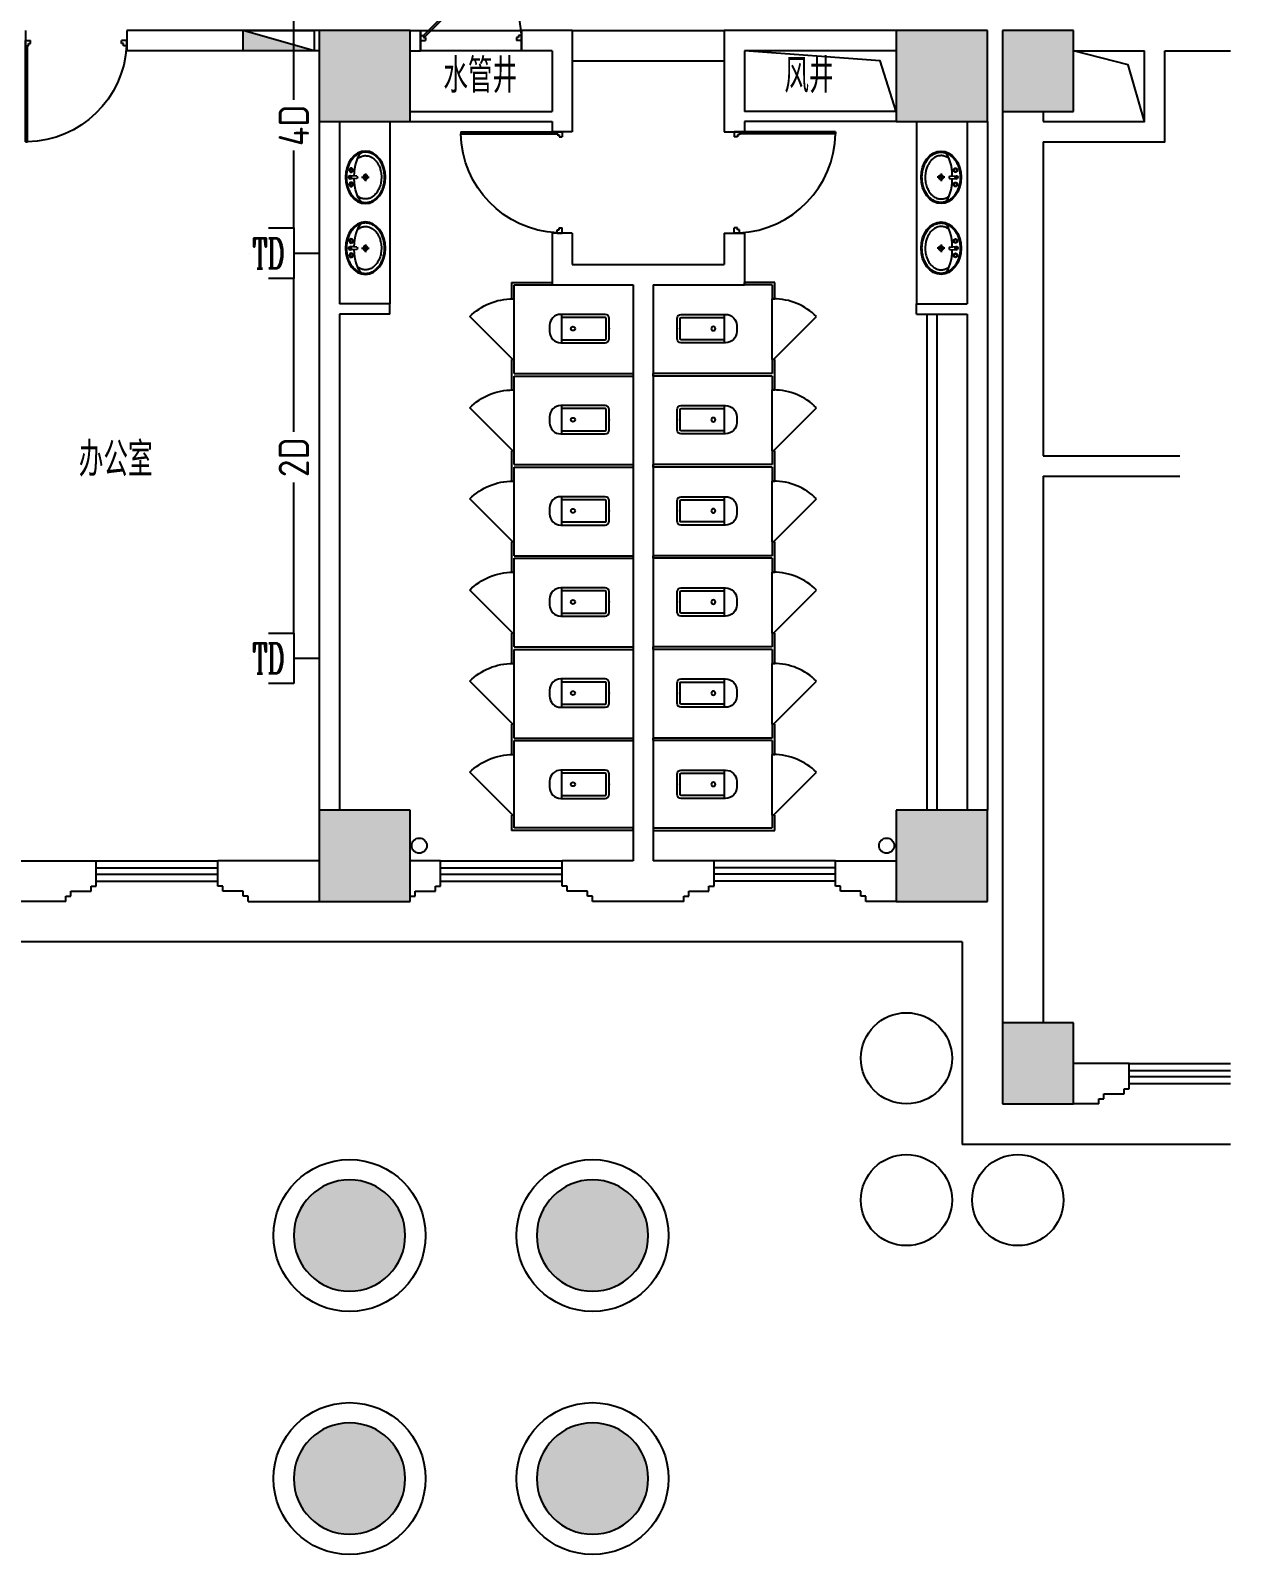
# Model space of a CAD drawing. Extents: x 190999 to 834799, y -200814 to 215286.
# Drawn here: x 802599 to 814449, y 56554 to 71604 of the extents above; entities that cross this region are included whole.
import ezdxf
from ezdxf.enums import TextEntityAlignment as Align

# ---------------------------------------------------------------- set-up
doc = ezdxf.new("R2010")
doc.units = 0
doc.header["$LTSCALE"] = 1000
doc.header["$MEASUREMENT"] = 0
for name, color, linetype in [('00-EQUIP', 3, 'Continuous'), ('00-SIG_TEXT', 7, 'Continuous'), ('00-WIRE-4', 6, 'Continuous'), ('A-卫生间', 250, 'Continuous'), ('A-墙线', 2, 'Continuous'), ('A-外包装修', 250, 'Continuous'), ('A-外窗', 145, 'Continuous'), ('A-门', 167, 'Continuous'), ('COLUMN', 2, 'Continuous'), ('EQUIP_消火栓', 6, 'Continuous'), ('PUB_HATCH', 250, 'Continuous'), ('房间名称', 7, 'Continuous'), ('洞口线', 177, 'Continuous'), ('雨水管', 3, 'Continuous')]:
    doc.layers.add(name, color=color, linetype=linetype)
doc.styles.add('-GBCBIGGBENOR', font='GBENOR.shx', dxfattribs={"bigfont": 'GBCBIG.shx'})
doc.styles.add('_COMPLEX', font='COMPLEX.shx', dxfattribs={"width": 0.5})
doc.styles.add('_TCH_DIM', font='SIMPLEX', dxfattribs={"bigfont": 'GBCBIG'})
doc.styles.get("Standard").update_dxf_attribs({"font": 'simhei.ttf'})

# ---------------------------------------------------------------- blocks, each defined once
blk = doc.blocks.new('m1000')
at = {"layer": 'A-墙线'}
for p, q in [((0, 0), (0, 200)), ((1000, 0), (1000, 200))]:
    blk.add_line(p, q, dxfattribs=at)
at = {"layer": 'A-门'}
for p, q in [((0, 1100), (5.820766091346741e-11, 100.0000000009313)), ((0, 1100), (19.99999999994179, 1099.999999999069)), ((19.99999999994179, 1099.999999999069), (20.00000000005821, 150.0000000009313)), ((5.820766091346741e-11, 150.0000000009313), (29.99999999994179, 150.0000000009313)), ((5.820766091346741e-11, 100.0000000009313), (50.00000000005821, 100.0000000009313)), ((29.99999999994179, 150.0000000009313), (30, 130)), ((30, 130), (50.00000000005821, 130.0000000009313)), ((50.00000000005821, 130.0000000018626), (50.00000000005821, 100.0000000009313)), ((950.0000000000582, 130.0000000018626), (950.0000000000582, 100.0000000009313)), ((970.0000000001164, 130), (950.0000000000582, 130.0000000009313)), ((1000.000000000058, 100.0000000009313), (950.0000000000582, 100.0000000009313)), ((970.0000000001746, 150.0000000009313), (970.0000000001164, 130)), ((1000.000000000058, 150.0000000009313), (970.0000000001746, 150.0000000009313)), ((1000.000000000058, 150.0000000009313), (1000.000000000058, 100.0000000009313))]:
    blk.add_line(p, q, dxfattribs=at)
blk.add_arc((5.820766091346741e-11, 100.0000000009313), 1000, 2.865983971930656, 88.85400800037786, dxfattribs=at)
blk = doc.blocks.new('手盆')
at = {"layer": 'A-卫生间'}
for p, q in [((113.4051500830392, 11.84450968739111), (46.00438527367078, 15.84450968549936)), ((160.3106537545391, -1.047737896442413e-09), (235.3360842392431, 1.047737896442413e-09)), ((197.8233689978952, -36.70497138574137), (197.8233689957997, 38.37330022055539)), ((113.4051500836795, -10.84469759798958), (46.004385274573, -15.84469759988133))]:
    blk.add_line(p, q, dxfattribs=at)
for centre, major_axis, ratio, start_param, end_param in [((197.8233689968765, 0), (-7.29808629688452e-09, 259), 0.7637967914937317, 3.141592653589386, 9.424777960768973), ((194.0108444604266, -1.164153218269348e-10), (-7.205028495352649e-09, 259.000000000035), 0.4132124245315282, 0.3517248363212417, 1.519021401905628), ((106.1260785445047, 0.4999060444824863), (-5.256824373014387e-10, 13.9324609080711), 0.9000000000013795, 3.760940879954317, 5.663837080793927), ((194.0108444604266, -1.164153218269348e-10), (-7.229772779760784e-09, 259.0000000000077), 0.4132124245315759, 1.620216634470202, 2.789864625449906)]:
    blk.add_ellipse(centre, major_axis=major_axis, ratio=ratio, start_param=start_param, end_param=end_param, dxfattribs=at)
for centre, major_axis, ratio in [((46.00438527413644, -9.395720553584397e-05), (-4.943908497107386e-10, 15.84460364270489), 0.8999999999996328), ((56.39680238347501, 70.60627577308333), (-8.758096824383953e-10, 20.62066592634073), 0.899999999999012), ((56.39680238347501, 70.60627577308333), (-3.935312307942613e-10, 15.62066592634074), 0.8999999999986958), ((197.8233689968765, 0), (-3.340112788049617e-10, 23.3576301081921), 0.9000000000004984), ((56.39680238740402, -70.60627578099957), (-3.800975702346919e-10, 20.62066592634073), 0.899999999999012), ((56.39680238740402, -70.60627578099957), (-3.935312307942613e-10, 15.62066592634074), 0.8999999999986958)]:
    blk.add_ellipse(centre, major_axis=major_axis, ratio=ratio, dxfattribs=at)
for points, knots in [([(197.8233690038323, -249), (204.3990294850664, -248.9999999998254), (210.9746904028871, -248.5460929390974), (228.2800280096126, -246.1498785703443), (238.9514531540335, -243.4343165084429), (259.8060639827163, -235.6199938393256), (269.9890346575412, -230.5210515616636), (289.5665971586423, -218.0721727792989), (298.960803612601, -210.7221745683055), (316.6733728031977, -193.9730663714581), (324.9912984879047, -184.5740979954135), (340.2893382357433, -163.997605889017), (347.2690669711446, -152.820397028001), (359.6669247537793, -129.0196260861703), (365.0847628668125, -116.3964852440404), (374.1834916165972, -90.08639820077224), (377.864187594445, -76.39992674347013), (383.3689956764865, -48.38244847021997), (385.1929984975141, -34.05193997788592), (386.9250104438397, -5.187684159289347), (386.8329865084379, 9.345556312793633), (384.73586623749, 38.16708128564642), (382.7308100122318, 52.45485931876465), (376.8727663576719, 80.34559937685844), (373.0198958979163, 93.94806452159537), (363.5912495303783, 120.0517437723756), (358.0156770628528, 132.5524866377527), (345.3217726669682, 156.0743077876396), (338.2037411779456, 167.0949723329395), (322.6526621349331, 187.3296658890322), (314.2200076092558, 196.5433937402559), (296.3045734511106, 212.8996470182319), (286.8222312947328, 220.0420502259221), (267.0967536403914, 232.0600890867645), (256.8539916995796, 236.9358037543716), (235.9088120757369, 244.2945439725299), (225.2065898313012, 246.7777534795459), (203.6465188648144, 249.290750069631), (192.7886942756013, 249.3206353121204), (171.2212525570067, 246.926459478098), (160.5116570384998, 244.5023044175468), (139.5443743165815, 237.2594525109744), (129.2868775804527, 232.4405714303721), (109.5247235784773, 220.5323387983663), (100.0204366852413, 213.442903975927), (82.05432864755858, 197.1870205074665), (73.5929449252726, 188.0206891129783), (57.97836853517219, 167.8736008143169), (50.82557078509126, 156.8931414871186), (38.05713037244277, 133.4431421089976), (32.44179055967834, 120.974013813975), (22.9298620421032, 94.92387688398594), (19.03347902328824, 81.34333855629666), (13.08606755724759, 53.48601149060414), (11.03515804442577, 39.20971924465266), (8.845478702656692, 10.40033378740191), (8.706750778161222, -4.132253066869453), (10.3460220079869, -33.00605608435581), (12.12398988581845, -47.34676530770957), (17.53889162433916, -75.39515261730412), (21.17571813854738, -89.10233203484677), (30.19028912024805, -115.463632545172), (35.56784113991307, -128.1172780482448), (47.88998500915477, -151.9877993637056), (54.83428833659855, -163.2042521126277), (70.0674021562445, -183.866608052107), (78.3558293353999, -193.3121929975168), (96.01611302810488, -210.1603128662973), (105.3875327545975, -217.5627013113408), (124.9266998832172, -230.1204342835699), (135.0940591037797, -235.2758359995205), (155.9248058304656, -243.2054893133172), (166.5879733786569, -245.9799217026157), (184.1470113282267, -248.5090972222097), (190.9851904233219, -249.0000000002037), (197.8233690038323, -249)], [0, 0, 0, 0, 0.1053687871871674, 0.1053687871871674, 0.2787471050919757, 0.2787471050919757, 0.452125422996784, 0.452125422996784, 0.6255037409015924, 0.6255037409015924, 0.7988820588064007, 0.7988820588064007, 0.972260376711209, 0.972260376711209, 1.145638694616017, 1.145638694616017, 1.319017012520826, 1.319017012520826, 1.492395330425634, 1.492395330425634, 1.665773648330442, 1.665773648330442, 1.83915196623525, 1.83915196623525, 2.012530284140059, 2.012530284140059, 2.185908602044867, 2.185908602044867, 2.359286919949676, 2.359286919949676, 2.532665237854484, 2.532665237854484, 2.706043555759292, 2.706043555759292, 2.8794218736641, 2.8794218736641, 3.052800191568909, 3.052800191568909, 3.226178509473717, 3.226178509473717, 3.399556827378525, 3.399556827378525, 3.572935145283334, 3.572935145283334, 3.746313463188142, 3.746313463188142, 3.91969178109295, 3.91969178109295, 4.093070098997758, 4.093070098997758, 4.266448416902567, 4.266448416902567, 4.439826734807376, 4.439826734807376, 4.613205052712185, 4.613205052712185, 4.786583370616993, 4.786583370616993, 4.959961688521802, 4.959961688521802, 5.133340006426611, 5.133340006426611, 5.30671832433142, 5.30671832433142, 5.480096642236228, 5.480096642236228, 5.653474960141037, 5.653474960141037, 5.826853278045846, 5.826853278045846, 6.000231595950654, 6.000231595950654, 6.173609913855463, 6.173609913855463, 6.283185307179586, 6.283185307179586, 6.283185307179586, 6.283185307179586]), ([(119.1736506810412, -185.1483521524933), (120.9620973349083, -186.5592411882244), (122.7676875701582, -187.9199504845892), (129.8700636767026, -193.0283129730087), (135.2785741284897, -196.3957903881383), (146.2934715196025, -202.2620774885872), (151.8941962509125, -204.7583693127963), (163.2154152492003, -208.8666340855998), (168.9426443869015, -210.4817502371734), (180.2599917969201, -212.7891027016158), (185.8482704507187, -213.5108798283036), (193.5720607222756, -213.9408398092492), (195.6979295939091, -214.0000000000582), (197.8233690028428, -214), (203.6582866330282, -213.9999999998545), (209.496631536138, -213.5543654990906), (222.3311671293923, -211.5851090514625), (229.3277623398462, -209.8531313597923), (240.787502169027, -205.8990001947095), (245.3047605895554, -204.0427727167553), (254.2367161016737, -199.7630582755664), (258.6490466702962, -197.340541947633), (268.8131698185462, -191.0121952608461), (274.5134323839447, -186.8761012725008), (285.5567444703775, -177.6296808072657), (290.895805457636, -172.5213152369834), (300.10443852967, -162.4870827112172), (304.0523709853587, -157.7313989280374), (313.5779886524833, -145.0389805318264), (318.9357033787237, -136.7249773955555), (326.5974791146873, -122.7934594422404), (329.2282542005414, -117.5408629023295), (334.1482956689142, -106.7104468817706), (336.4365190484095, -101.1349806892686), (340.7589510514808, -89.39631874780753), (342.7719178344414, -83.21611161783221), (346.3640570428397, -70.60165740986122), (347.9425120085652, -64.1699805422104), (351.0904946208175, -48.9602580992796), (352.483825713367, -40.10366524968413), (354.4332219571806, -22.20990053389687), (354.9878015757713, -13.17872977355728), (355.2458703611628, 4.918644920835504), (354.9501755786187, 13.97955791465938), (353.5129259504029, 31.96110226912424), (352.3711163057305, 40.89164739020634), (349.384864397347, 57.80685899686068), (347.5983948106295, 65.8113708793826), (343.3541798496735, 81.46923251761473), (340.8984195916564, 89.11663731795852), (335.3626360981434, 103.9371218456945), (332.2806230153365, 111.1172703721968), (325.5162342714611, 124.9777631429606), (321.8282612711191, 131.6496718250564), (313.9341333054472, 144.3357837414369), (309.7314879408514, 150.3452337460767), (300.8902356041654, 161.618057758169), (296.2466290210141, 166.8887592243263), (286.5258362632012, 176.709553859866), (281.444416775601, 181.2445321998675), (271.8246831358119, 188.7996964116173), (267.3329801598447, 191.9448123630136), (256.3785253528913, 198.7381430045061), (249.8306331257918, 202.0953922677436), (238.1084081598674, 206.932942938729), (232.9762091664597, 208.6679624874669), (222.6309106198023, 211.4215277187759), (217.4206377462251, 212.4394152993336), (205.158162370557, 213.983414012735), (198.0817049504258, 214.216697979864), (185.9674371529836, 213.4981161681353), (180.9226912481536, 212.8634210942255), (170.8730682562164, 210.9228448418726), (165.8711175702338, 209.6174913003924), (151.0041288301873, 204.6993374161248), (141.2534683310369, 200.0748375131807), (127.5488741844601, 191.4132149869401), (123.3148595323437, 188.4150790243875), (119.1737199328491, 185.1485161112505)], [5.74089731261301, 5.74089731261301, 5.74089731261301, 5.74089731261301, 5.780873984786705, 5.780873984786705, 5.896828956044057, 5.896828956044057, 6.01278392730141, 6.01278392730141, 6.128738898558762, 6.128738898558762, 6.240697366945735, 6.240697366945735, 6.283185307179586, 6.283185307179586, 6.283185307179586, 6.399826426420818, 6.399826426420818, 6.540899765641657, 6.540899765641657, 6.633999867022954, 6.633999867022954, 6.727099968404252, 6.727099968404252, 6.852187990943959, 6.852187990943959, 6.977276013483666, 6.977276013483666, 7.077377375932242, 7.077377375932242, 7.229976726067383, 7.229976726067383, 7.31738907886302, 7.31738907886302, 7.404801431658657, 7.404801431658657, 7.497093875397931, 7.497093875397931, 7.589386319137206, 7.589386319137206, 7.712333561266115, 7.712333561266115, 7.835280803395023, 7.835280803395023, 7.958228045523932, 7.958228045523932, 8.08117528765284, 8.08117528765284, 8.194982769003447, 8.194982769003447, 8.308790250354054, 8.308790250354054, 8.42259773170466, 8.42259773170466, 8.537599018716683, 8.537599018716683, 8.652600305728708, 8.652600305728708, 8.767601592740732, 8.767601592740732, 8.884431700421288, 8.884431700421288, 8.98243549021753, 8.98243549021753, 9.11946744650899, 9.11946744650899, 9.224190864967866, 9.224190864967866, 9.328914283426741, 9.328914283426741, 9.470086520349449, 9.470086520349449, 9.571187053011501, 9.571187053011501, 9.672287585673553, 9.672287585673553, 9.874488650997659, 9.874488650997659, 9.967059414647549, 9.967059414647549, 9.967059414647549, 9.967059414647549])]:
    blk.add_open_spline(points, degree=3, knots=knots, dxfattribs=at)
blk.add_point((46.00438527413644, -9.395720553584397e-05), dxfattribs=at)
blk = doc.blocks.new('bfm01')
at = {"layer": 'A-墙线'}
for p, q in [((-200.0030517580453, -0.004291533608920872), (-0.003051758045330644, -0.004291533608920872)), ((-200.0030517580453, -1000.004291533609), (-0.003051758045330644, -1000.004291533609))]:
    blk.add_line(p, q, dxfattribs=at)
at = {"layer": 'A-门'}
for p, q in [((-200.0030517578125, -1000.004291533609), (-200.0030517578125, -0.004291533608920872)), ((-100.003051757114, -0.004291533667128533), (-100.003051757114, -50.00429153366713)), ((-70.00305175618269, -50.00429153366713), (-100.003051757114, -50.00429153366713)), ((-50.00305175711401, -30.00429153355071), (-70.00305175804533, -30.00429153360892)), ((-70.00305175804533, -30.00429153360892), (-70.00305175711401, -50.00429153366713)), ((-64.14518738078186, -44.14642715716036), (-50.0030517570849, -30.0042915334343)), ((-64.14518738081097, -44.14642715721857), (602.9494616675365, -711.241076205275)), ((-50.00305175711401, -0.004291533667128533), (-50.00305175711401, -30.00429153355071)), ((-50.00305175714311, -30.00429153360892), (617.0330152155366, -697.0403585060849)), ((-0.003051758045330644, -0.004291533608920872), (-0.003051758045330644, -1000.004291533609)), ((-70.00305175618269, -950.0042915336671), (-100.003051757114, -950.0042915336671)), ((-100.003051757114, -1000.004291533667), (-100.003051757114, -950.0042915336671)), ((-50.00305175711401, -1000.004291533667), (-100.003051757114, -1000.004291533667)), ((-70.00305175804533, -970.0042915337253), (-70.00305175711401, -950.0042915336671)), ((-50.00305175711401, -970.0042915337835), (-70.00305175804533, -970.0042915337253)), ((-50.00305175711401, -1000.004291533667), (-50.00305175711401, -970.0042915337835))]:
    blk.add_line(p, q, dxfattribs=at)
blk.add_arc((-100.003051757114, -0.004291533667128533), 1000, 272.8659839719306, 315.8103116972138, dxfattribs=at)
blk = doc.blocks.new('$TwtSys$00000434')
for p, q in [((-0.5, 0.5), (-0.5, -0.5)), ((-0.5, -0.5), (0.5, 0.5)), ((0.5, 0.5), (-0.5, 0.5)), ((0.5, -0.5), (0.5, 0.5)), ((-0.5, -0.5), (0.5, -0.5))]:
    blk.add_line(p, q)
blk.add_solid([(0.5, -0.5), (0.5, 0.5), (-0.5, -0.5)])
blk = doc.blocks.new('$lvtry$00000200')
for p, q in [((-139.7834388052397, -40.0000000100008, 1e-08), (-139.7834388052397, -479.6564289897615, 1e-08)), ((-109.783438805247, -40.0000000100008, 1e-08), (-109.7834388052397, -469.6564289897615, 1e-08)), ((99.78343880524699, -1.000080374069512e-08, 1e-08), (-99.78343880523971, -1.000080374069512e-08, 1e-08)), ((99.78343880524699, -30.0000000100008, 1e-08), (-99.78343880523971, -30.0000000100008, 1e-08)), ((109.7834388052397, -469.6564289897615, 1e-08), (109.7834388052397, -40.0000000100008, 1e-08)), ((139.7834388052397, -479.6564289897615, 1e-08), (139.783438805247, -40.0000000100008, 1e-08)), ((139.7834388052397, -469.6564289897615, 1e-08), (-139.7834388052397, -469.6564289897615, 1e-08)), ((-29.78343880523971, -589.6564289897615, 1e-08), (29.78343880523971, -589.6564289897615, 1e-08))]:
    blk.add_line(p, q)
blk.add_circle((3.637978807091713e-12, -358.6146012114659, 1e-08), 20)
for centre, radius, start, end in [((-99.78343880523971, -40.0000000100008, 1e-08), 40, 90, 180), ((-99.78343880524699, -40.0000000100008, 1e-08), 10, 90, 180), ((99.78343880523971, -40.0000000100008, 1e-08), 40, 0, 90), ((99.78343880523971, -40.0000000100008, 1e-08), 10, 0, 90), ((-29.78343880523971, -479.6564289897615, 1e-08), 110, 180, 270), ((29.78343880523971, -479.6564289897615, 1e-08), 110, 270, 0)]:
    blk.add_arc(centre, radius, start, end)
blk.add_point((3.637978807091713e-12, 0))
blk = doc.blocks.new('$DorLib2D$00000114')
at = {"color": 0}
blk.add_line((0.4999999999999964, 3.552713678800501e-15), (-0.2071067811864751, 0.7071067811864857), dxfattribs=at)
blk.add_arc((0.5000000000013856, -1.154631945610163e-12), 1.000000000001696, 135, 180, dxfattribs=at)
blk = doc.blocks.new('_LINKPT1')
at = {"color": 0}
blk.add_line((0, 0), (0, 0), dxfattribs=at)
blk = doc.blocks.new('IO37IMB6')
for p, q in [((-0.5, 0.4990009990009556), (-0.5, 0.9990009990009556)), ((0.5, 0.9990009990009556), (0.5, 0.4990009990009556)), ((0.5, 0.4990009990009556), (-0.5, 0.4990009990009556)), ((0, 0.4995004995004778), (0, 0))]:
    blk.add_line(p, q)
at = {"xscale": 0.002, "yscale": 0.002, "zscale": 0.002}
for p in [(0, 1.383711617401852), (-0.5, 0.4990009990009556), (0.5, 0.4990009990009556), (0, 0)]:
    blk.add_blockref('_LINKPT1', p, dxfattribs=at)
at = {"style": '_COMPLEX', "width": 0.6, "flags": 8}
blk.add_attdef('$TEXT$', text='', height=0.6, dxfattribs=at).set_placement((0, 1), align=Align.MIDDLE_CENTER)
at = {"flags": 9}
blk.add_attdef('A', (0, 0), '', height=2e-05, dxfattribs=at)

msp = doc.modelspace()

# ---------------------------------------------------------------- hatches: boundary and pattern name
at = {"layer": 'PUB_HATCH'}
for points in [[(805448.5377769031, 71603.69648177252), (805448.5377769034, 70703.69648177276), (806348.5377769032, 70703.69648177287), (806348.5377769034, 71603.6964817731)], [(811148.537776901, 71603.69648177078), (811148.5377769024, 70703.69648177252), (812048.5377769034, 70703.69648177252), (812048.5377769031, 71603.69648177252)], [(812198.5377769031, 71603.69648177252), (812198.5377769031, 70803.69724471198), (812898.5347251453, 70803.69724471198), (812898.5347251453, 71603.69648177229)], [(805448.5377769017, 63903.69600493537), (805448.5377769031, 63003.69600493537), (806348.5377769012, 63003.69600493537), (806348.5377769013, 63903.69600493409)], [(811148.5377769017, 63903.69600493502), (811148.5377769017, 63003.69600493502), (812048.5377769031, 63003.69600493537), (812048.5377769017, 63903.69600493502)], [(812198.5377769031, 61803.69667250739), (812198.5377769031, 61003.69648177252), (812898.5347251453, 61003.69648177252), (812898.5347251453, 61803.69667250739)], [(805198.5377649822, 59703.69657713996, 0.9999999999999999), (806298.5377888241, 59703.69657713996, 0.9999999999999999)], [(808698.539314703, 59703.69657713996, 0.9999999999999999), (807598.5392908611, 59703.69657713996, 0.9999999999999999)], [(806298.5377888241, 57303.69648177252, 0.9999999999999999), (805198.5377649822, 57303.69648177252, 0.9999999999999999)], [(808698.539314703, 57303.69648177252, 0.9999999999999999), (807598.5392908611, 57303.69648177252, 0.9999999999999999)]]:
    msp.add_hatch(color=256, dxfattribs=at).paths.add_polyline_path(points)

# ---------------------------------------------------------------- linework, layer by layer
at = {"layer": '00-WIRE-4'}
for p, q in [((805199.0372774029, 70917.86993716232), (805199.0372774029, 71803.6934300221)), ((805199.0372774029, 69653.69648177898), (805199.0372774029, 70417.28292075888)), ((805199.0372774029, 67639.81386314375), (805199.0372774029, 69153.69648177898)), ((805199.0372774029, 65653.69648177898), (805199.0372774029, 67139.2268467403))]:
    msp.add_line(p, q, dxfattribs=at)
at = {"layer": 'A-卫生间'}
for p, q in [((807948.5377769032, 71603.69343002752), (809448.5377769032, 71603.69343002752)), ((807948.5377769035, 71303.69648178486), (809448.5377769035, 71303.69648178486)), ((806148.5377769022, 70703.6964817862), (806148.5377769022, 68903.69343002711)), ((811348.5377769043, 70703.69648178638), (811348.5377769043, 68903.69343002734)), ((807348.5377768478, 69116.19648177247), (807348.5377768802, 68953.69648167986)), ((807348.5377768478, 69116.19648177247), (807748.5377769035, 69116.19648178597)), ((807373.5377769169, 68953.69648167992), (807373.5377769156, 69091.19648177223)), ((807373.5377769156, 69091.19648177223), (807748.5377769035, 69091.19648178597)), ((807748.5377769035, 69116.19648178597), (807748.5377769035, 69091.19648178597)), ((809948.5377769184, 69116.19648178999), (809648.5377769035, 69116.19648178597)), ((809648.5377769035, 69091.19648178597), (809648.5377769035, 69116.19648178597)), ((809923.5377769184, 69091.19648178964), (809648.5377769035, 69091.19648178597)), ((809923.5377769184, 69091.19648178964), (809923.5377769418, 68953.69648229022)), ((809948.5377769257, 68953.69648229022), (809948.5377769184, 69116.19648178999)), ((807348.5377768802, 68953.69648167986), (807373.5377769169, 68953.69648167992)), ((809923.5377769418, 68953.69648229022), (809948.5377769257, 68953.69648229022)), ((811448.5377769032, 68803.69343002746), (811448.5377769032, 63903.6960049487)), ((811548.5377769032, 68803.69343002758), (811548.5377769032, 63903.6960049487)), ((807373.5377769169, 68353.69648167992), (807348.5377769148, 68353.69648167992)), ((807348.5377769148, 68353.69648167992), (807348.537776901, 68191.19648178713)), ((807373.5377769156, 68216.1964817816), (807373.5377769169, 68353.69648167992)), ((809948.5377769173, 68353.69648167992), (809923.5377769418, 68353.69648167986)), ((809923.5377769418, 68353.69648167986), (809923.5377769183, 68216.19648183248)), ((809948.5377769053, 68191.19648178713), (809948.5377769173, 68353.69648167992)), ((807348.537776901, 68191.1964817862), (807348.5377768478, 68053.69648229022)), ((807373.5377769156, 68216.1964817816), (808548.537776907, 68216.19648178597)), ((807373.5377768872, 68053.69648229022), (807373.5377769156, 68191.1964817816)), ((807373.5377769156, 68191.1964817816), (808548.537776907, 68191.19648178597)), ((808548.537776907, 68216.19648178597), (808548.537776907, 68191.19648178597)), ((809923.5377769183, 68216.19648183248), (808748.5377768994, 68216.19648178597)), ((808748.5377768994, 68191.19648178597), (808748.5377768994, 68216.19648178597)), ((809923.5377769183, 68191.1964817816), (808748.5377768994, 68191.19648178597)), ((809923.5377769183, 68191.1964817816), (809923.5377769569, 68053.69648167986)), ((809948.5377769184, 68053.69648167986), (809948.5377769053, 68191.1964817862)), ((807348.5377768478, 68053.69648229022), (807373.5377768872, 68053.69648229022)), ((809923.5377769569, 68053.69648167986), (809948.5377769184, 68053.69648167986)), ((807373.5377768872, 67453.69648167986), (807348.5377768478, 67453.69648167986)), ((807348.5377768478, 67453.69648167986), (807348.537776901, 67291.19648178713)), ((807373.5377769156, 67316.1964817816), (807373.5377768872, 67453.69648167986)), ((809948.5377769184, 67453.69648167986), (809923.5377769569, 67453.69648167986)), ((809923.5377769569, 67453.69648167986), (809923.5377769183, 67316.1964817816)), ((809948.5377769053, 67291.19648178713), (809948.5377769184, 67453.69648167986)), ((807348.537776901, 67291.1964817862), (807348.5377769157, 67153.69648229022)), ((807373.5377769156, 67316.1964817816), (808548.537776907, 67316.19648178597)), ((807373.5377768872, 67153.69648229022), (807373.5377769156, 67291.1964817816)), ((807373.5377769156, 67291.1964817816), (808548.537776907, 67291.19648178597)), ((808548.537776907, 67316.19648178597), (808548.537776907, 67291.19648178597)), ((809923.5377769183, 67316.1964817816), (808748.5377768994, 67316.19648178597)), ((808748.5377768994, 67291.19648178597), (808748.5377768994, 67316.19648178597)), ((809923.5377769183, 67291.1964817816), (808748.5377768994, 67291.19648178597)), ((809923.5377769183, 67291.1964817816), (809923.5377768872, 67153.69648167986)), ((809948.5377769184, 67153.69648167986), (809948.5377769053, 67291.1964817862)), ((807348.5377769157, 67153.69648229022), (807373.5377768872, 67153.69648229022)), ((809923.5377768872, 67153.69648167986), (809948.5377769184, 67153.69648167986)), ((807373.5377768872, 66553.69648167986), (807348.5377769157, 66553.69648167986)), ((807348.5377769157, 66553.69648167986), (807348.537776901, 66391.19648178713)), ((807373.5377769156, 66416.1964817816), (807373.5377768872, 66553.69648167986)), ((809948.5377769184, 66553.69648229022), (809923.5377768872, 66553.69648229022)), ((809923.5377768872, 66553.69648229022), (809923.5377769183, 66416.1964817816)), ((809948.5377769053, 66391.19648178713), (809948.5377769184, 66553.69648229022)), ((807348.537776901, 66391.19648178713), (807348.5377768968, 66253.69648167986)), ((807373.5377769156, 66416.1964817816), (808548.537776907, 66416.19648178597)), ((807373.5377768968, 66391.1964817816), (808548.537776907, 66391.19648178597)), ((807373.5377768872, 66253.69648167986), (807373.5377768968, 66391.1964817816)), ((808548.537776907, 66416.19648178597), (808548.537776907, 66391.19648178597)), ((809923.5377769183, 66416.1964817816), (808748.5377768994, 66416.19648178597)), ((808748.5377768994, 66391.19648178597), (808748.5377768994, 66416.19648178597)), ((809923.5377768968, 66391.19648183248), (808748.5377768994, 66391.19648178597)), ((809923.5377768968, 66391.19648183248), (809923.5377768463, 66253.69648167986)), ((809948.5377768968, 66253.69648167986), (809948.5377769053, 66391.19648178713)), ((807348.5377768968, 66253.69648167986), (807373.5377768872, 66253.69648167986)), ((809923.5377768463, 66253.69648167986), (809948.5377768968, 66253.69648167986)), ((807373.5377768872, 65653.69648167986), (807348.5377768968, 65653.69648167986)), ((807348.5377768968, 65653.69648167986), (807348.537776901, 65491.19648178713)), ((807373.5377768968, 65516.1964817816), (807373.5377768872, 65653.69648167986)), ((809948.5377768968, 65653.69648167986), (809923.5377768463, 65653.69648167986)), ((809923.5377768463, 65653.69648167986), (809923.5377768968, 65516.1964817816)), ((809948.5377769053, 65491.19648178713), (809948.5377768968, 65653.69648167986)), ((807348.537776901, 65491.19648178713), (807348.5377769071, 65353.69648167986)), ((807373.5377768968, 65516.1964817816), (808548.537776907, 65516.19648178597)), ((807373.5377769071, 65491.1964817816), (808548.537776907, 65491.19648178597)), ((807373.5377769192, 65353.69648167986), (807373.5377769071, 65491.1964817816)), ((808548.537776907, 65516.19648178597), (808548.537776907, 65491.19648178597)), ((809923.5377768968, 65516.1964817816), (808748.5377768994, 65516.19648178597)), ((808748.5377768994, 65491.19648178597), (808748.5377768994, 65516.19648178597)), ((809923.5377769038, 65491.19648183248), (808748.5377768994, 65491.19648178597)), ((809923.5377769038, 65491.19648183248), (809923.537776916, 65353.69648167986)), ((809948.5377769038, 65353.69648167986), (809948.5377769053, 65491.19648178713)), ((807348.5377769071, 65353.69648167986), (807373.5377769192, 65353.69648167986)), ((809923.537776916, 65353.69648167986), (809948.5377769038, 65353.69648167986)), ((807373.5377769192, 64753.6964816798), (807348.5377769071, 64753.69648167992)), ((807348.5377769071, 64753.69648167992), (807348.537776901, 64591.19648178597)), ((807373.5377769071, 64616.19648183248), (807373.5377769192, 64753.6964816798)), ((809948.5377769038, 64753.69648229022), (809923.537776916, 64753.69648229022)), ((809923.537776916, 64753.69648229022), (809923.5377769038, 64616.1964817816)), ((809948.5377769053, 64591.19648178597), (809948.5377769038, 64753.69648229022)), ((807348.537776901, 64591.19648178597), (807348.5377768691, 64453.69648167992)), ((807373.5377769071, 64616.19648183248), (808548.537776907, 64616.19648178597)), ((807373.5377768542, 64453.6964816798), (807373.5377769027, 64591.1964817816)), ((807373.5377769027, 64591.1964817816), (808548.537776907, 64591.19648178597)), ((808548.537776907, 64616.19648178597), (808548.537776907, 64591.19648178597)), ((809923.5377769038, 64616.1964817816), (808748.5377768994, 64616.19648178597)), ((808748.5377768994, 64591.19648178597), (808748.5377768994, 64616.19648178597)), ((809923.5377768981, 64591.1964817816), (808748.5377768994, 64591.19648178597)), ((809923.5377768981, 64591.1964817816), (809923.5377769098, 64453.69648167992)), ((809948.5377769467, 64453.6964816798), (809948.5377769053, 64591.19648178597)), ((807348.5377768691, 64453.69648167992), (807373.5377768542, 64453.6964816798)), ((809923.5377769098, 64453.69648167992), (809948.5377769467, 64453.6964816798)), ((807373.5377768542, 63853.69648229016), (807348.5377768703, 63853.69648229022)), ((807348.5377768703, 63853.69648229022), (807348.5377769028, 63703.69648182311)), ((807373.5377769027, 63728.69648182293), (807373.5377768542, 63853.69648229016)), ((809948.5377769883, 63853.69648167986), (809923.5377769098, 63853.69648167986)), ((809923.5377769098, 63853.69648167986), (809923.5377768981, 63728.69648177212)), ((809948.5377769669, 63703.69648177229), (809948.5377769883, 63853.69648167986)), ((808548.5377769091, 63703.6964817844), (807348.5377769028, 63703.69648182311)), ((808548.5377769091, 63728.6964817844), (807373.5377769027, 63728.69648182293)), ((808548.5377769091, 63703.6964817844), (808548.5377769091, 63728.6964817844)), ((808748.5377768973, 63728.6964817844), (809923.5377768981, 63728.69648177212)), ((808748.5377768973, 63728.6964817844), (808748.5377768973, 63703.6964817844)), ((808748.5377768973, 63703.6964817844), (809948.5377769669, 63703.69648177229))]:
    msp.add_line(p, q, dxfattribs=at)
at = {"layer": 'A-墙线'}
for p, q in [((805448.5377769034, 71603.69648177485), (803548.5377769022, 71603.69648177485)), ((806348.537776903, 71603.69343002932), (806448.5377769029, 71603.69343002932)), ((806448.5377769029, 71603.69343002932), (806448.5377769029, 71403.69343002932)), ((807948.5377769026, 71603.69343002752), (807448.5377769027, 71603.69343002752)), ((807448.5377769027, 71603.69343002752), (807448.5377769027, 71403.69343002752)), ((807948.5377769032, 71603.69343002752), (807948.5377769032, 70603.69343002769)), ((809448.5377769032, 71603.69343002752), (809448.5377769032, 70603.69343002769)), ((811248.5347251457, 71603.69343002752), (809448.5377769032, 71603.69343002752)), ((805448.5377769035, 71403.69648177485), (803548.5377769022, 71403.69648177485)), ((806348.5377769027, 71403.69343002932), (806448.5377769029, 71403.69343002932)), ((807748.5377769027, 71403.69343002752), (807448.5377769027, 71403.69343002752)), ((807748.5377769034, 71403.69343002752), (807748.5377769035, 70803.69648178678)), ((809648.5377769032, 71403.69343002752), (809648.5377769036, 70803.69648178678)), ((811148.5377769003, 71403.69343002752), (809648.5377769032, 71403.69343002752)), ((812898.5347251456, 71403.69648178446), (813598.5377769048, 71403.69648178446)), ((813798.5377769048, 71403.69648178446), (814448.5347251474, 71403.69648178446)), ((805448.5377769034, 70803.69724472385), (805448.5377769034, 63903.69600494724)), ((806348.5377769029, 70803.69648178678), (807748.5377769035, 70803.69648178678)), ((811148.5377769016, 70803.69648178678), (809648.5377769035, 70803.69648178678)), ((812198.5377769036, 70803.69724472385), (812198.5377769036, 61803.69667251926)), ((812598.5377769036, 70803.69724472385), (812598.5377769036, 70703.69953354029)), ((805648.5377769032, 70703.69648178515), (805648.5377769032, 68903.69343002798)), ((806348.5377769027, 70703.69648178678), (807748.5377769035, 70703.69648178678)), ((807748.5377769035, 70703.69648178678), (807748.5377769031, 70603.69343002769)), ((809648.5377769036, 70703.69648178678), (809648.5377769034, 70603.69343002769)), ((811148.5377769019, 70703.69648178678), (809648.5377769036, 70703.69648178678)), ((811848.5377769032, 70703.6964817858), (811848.5377769032, 68903.69343002775)), ((812048.5377769034, 70703.69648178399), (812048.5377769034, 63903.69600494695)), ((812598.5377769036, 70503.69953354029), (812598.5377769036, 67403.69648178434)), ((807748.5377769032, 69603.69343002769), (807748.5377769035, 69091.19648178574)), ((807948.5377769032, 69603.69343002769), (807948.5377769035, 69291.19648178585)), ((809448.5377769032, 69603.69343002769), (809448.5377769035, 69291.19648178702)), ((809648.5377769032, 69603.69343002769), (809648.5377769035, 69091.19648178713)), ((807948.5377769035, 69291.19648178585), (809448.5377769035, 69291.19648178702)), ((807748.5377769035, 69091.19648178574), (808548.5377769035, 69091.19648178632)), ((808548.5377769035, 69091.19648178632), (808548.5377769031, 63403.6964817844)), ((808748.5377769036, 69091.1964817865), (808748.5377769032, 63403.6964817844)), ((808748.5377769036, 69091.19648178644), (809648.5377769035, 69091.19648178713)), ((806148.5377769022, 68903.69343002758), (805648.5377769032, 68903.69343002798)), ((805648.5377769032, 68803.69343002798), (805648.5377769032, 63903.6960049466)), ((806148.5377769022, 68803.69343002758), (805648.5377769032, 68803.69343002798)), ((806148.5377769022, 68803.69343002758), (806148.5377769022, 68903.69343002758)), ((811348.5377769043, 68903.6934300274), (811848.5377769032, 68903.69343002781)), ((811348.5377769043, 68803.6934300274), (811348.5377769043, 68903.6934300274)), ((811348.5377769043, 68803.6934300274), (811848.5377769032, 68803.69343002781)), ((811848.5377769032, 68803.69343002775), (811848.5377769032, 63903.69600494957)), ((812598.5377769036, 67403.69648178434), (813948.5377769036, 67403.6964817844)), ((812598.5377769036, 67203.69648178434), (812598.5377769036, 61803.69667251926)), ((812598.5377769036, 67203.69648178434), (813948.5377769036, 67203.6964817844)), ((802348.5377769023, 63403.69648178446), (803248.5393027823, 63403.69648178446)), ((803248.5393027823, 63153.69648178446), (803248.5393027823, 63403.69648178446)), ((805448.5377769034, 63403.69648178446), (804448.5393027823, 63403.69648178446)), ((804448.5393027823, 63153.69648178446), (804448.5393027823, 63403.69648178446)), ((806648.5454062979, 63403.6964817844), (806348.537776899, 63403.6964817844)), ((806648.5454062979, 63153.6964817844), (806648.5454062979, 63403.6964817844)), ((808548.5377769031, 63403.6964817844), (807848.5454062979, 63403.6964817844)), ((807848.5454062979, 63153.6964817844), (807848.5454062979, 63403.6964817844)), ((809348.5454062979, 63403.6964817844), (808748.5377769032, 63403.6964817844)), ((809348.5454062979, 63153.6964817844), (809348.5454062979, 63403.6964817844)), ((810548.5454062979, 63153.6964817844), (810548.5454062979, 63403.6964817844)), ((810548.5454062979, 63403.6964817844), (811148.5377769031, 63403.6964817844)), ((802998.5393027823, 63053.69648178446), (802998.5393027823, 63103.69648178492)), ((802998.5393027823, 63103.69648178492), (803198.5393027823, 63103.69648178446)), ((803198.5393027823, 63153.69648178446), (803248.5393027823, 63153.69648178446)), ((803198.5393027823, 63103.69648178446), (803198.5393027823, 63153.69648178446)), ((804498.5393027823, 63153.69648178446), (804448.5393027823, 63153.69648178446)), ((804498.5393027823, 63103.69648178446), (804498.5393027823, 63153.69648178446)), ((804698.5393027823, 63103.69648178492), (804498.5393027823, 63103.69648178446)), ((804698.5393027823, 63053.69648178446), (804698.5393027823, 63103.69648178492)), ((806398.5454062979, 63053.6964817844), (806398.5454062979, 63103.69648178463)), ((806398.5454062979, 63103.69648178463), (806598.5454062979, 63103.6964817844)), ((806598.5454062979, 63153.6964817844), (806648.5454062979, 63153.6964817844)), ((806598.5454062979, 63103.6964817844), (806598.5454062979, 63153.6964817844)), ((807898.5454062979, 63153.6964817844), (807848.5454062979, 63153.6964817844)), ((807898.5454062979, 63103.6964817844), (807898.5454062979, 63153.6964817844)), ((808098.5454062979, 63103.69648178463), (807898.5454062979, 63103.6964817844)), ((808098.5454062979, 63053.6964817844), (808098.5454062979, 63103.69648178463)), ((809098.5454062979, 63053.6964817844), (809098.5454062979, 63103.69648178463)), ((809098.5454062979, 63103.69648178463), (809298.5454062979, 63103.6964817844)), ((809298.5454062979, 63153.6964817844), (809348.5454062979, 63153.6964817844)), ((809298.5454062979, 63103.6964817844), (809298.5454062979, 63153.6964817844)), ((810598.5454062979, 63153.6964817844), (810548.5454062979, 63153.6964817844)), ((810598.5454062979, 63103.6964817844), (810598.5454062979, 63153.6964817844)), ((810798.5454062979, 63103.69648178463), (810598.5454062979, 63103.6964817844)), ((810798.5454062979, 63053.6964817844), (810798.5454062979, 63103.69648178463)), ((802948.5393027823, 63003.69648178446), (802348.537776902, 63003.69607306499)), ((802948.5393027823, 63003.69648178446), (802948.5393027823, 63053.69648178446)), ((802948.5393027823, 63053.69648178446), (802998.5393027823, 63053.69648178446)), ((804748.5393027823, 63053.69648178446), (804698.5393027823, 63053.69648178446)), ((804748.5393027823, 63003.69648178446), (804748.5393027823, 63053.69648178446)), ((804748.5393027823, 63003.69648178446), (805448.5377769034, 63003.69648178446)), ((806348.5454062979, 63053.6964817844), (806398.5454062979, 63053.6964817844)), ((808148.5454062979, 63053.6964817844), (808098.5454062979, 63053.6964817844)), ((808148.5454062979, 63003.6964817844), (808148.5454062979, 63053.6964817844)), ((809048.5454062979, 63003.6964817844), (808148.5454062979, 63003.6964817844)), ((809048.5454062979, 63003.6964817844), (809048.5454062979, 63053.6964817844)), ((809048.5454062979, 63053.6964817844), (809098.5454062979, 63053.6964817844)), ((810848.5454062979, 63053.6964817844), (810798.5454062979, 63053.6964817844)), ((810848.5454062979, 63003.6964817844), (810848.5454062979, 63053.6964817844)), ((811148.5377769024, 63003.69612415589), (810848.5454062979, 63003.6964817844)), ((813448.5454062979, 61403.6964817844), (812898.5347251456, 61403.6964817844)), ((813448.5454062979, 61153.6964817844), (813448.5454062979, 61403.6964817844)), ((813198.5454062979, 61053.6964817844), (813198.5454062979, 61103.69648178463)), ((813198.5454062979, 61103.69648178463), (813398.5454062979, 61103.6964817844)), ((813398.5454062979, 61153.6964817844), (813448.5454062979, 61153.6964817844)), ((813398.5454062979, 61103.6964817844), (813398.5454062979, 61153.6964817844)), ((813148.5454062979, 61003.6964817844), (812898.5347251456, 61003.6964817844)), ((813148.5454062979, 61003.6964817844), (813148.5454062979, 61053.6964817844)), ((813148.5454062979, 61053.6964817844), (813198.5454062979, 61053.6964817844))]:
    msp.add_line(p, q, dxfattribs=at)
for points in [[(812598.5377769038, 70503.69953354029), (813798.5377769048, 70503.69953354029), (813798.5377769048, 71403.69648178446)], [(812598.5377769038, 70703.69953354029), (813598.5377769048, 70703.69953354029), (813598.5377769048, 71403.69648178446)], [(812898.5377769048, 70703.69953354029), (813598.5377769048, 70703.69953354029), (813598.5377769048, 71403.69648178446)]]:
    msp.add_lwpolyline(points, dxfattribs=at)
at = {"layer": 'A-外包装修'}
for p, q in [((811798.5377769029, 62603.6953492749), (801048.5399310623, 62603.70816461305)), ((811798.5377769036, 62603.6953492749), (811798.5377769036, 60603.69648178446)), ((814448.5347251474, 60603.6964817844), (811798.5377769036, 60603.69648178446))]:
    msp.add_line(p, q, dxfattribs=at)
for centre, radius in [((811248.5377769036, 61453.69648178446), 449.9999999999999), ((811248.5377769036, 60053.69648178446), 449.9999999999999), ((812348.5377769036, 60053.69648178446), 449.9999999999999), ((805748.5377769034, 59703.69648178446), 749.9999999999998), ((808148.5377769036, 59703.69648178446), 749.9999999999998), ((805748.5377769034, 57303.69648178446), 749.9999999999998), ((808148.5377769036, 57303.69648178446), 749.9999999999998)]:
    msp.add_circle(centre, radius, dxfattribs=at)
at = {"layer": 'A-外窗'}
for p, q in [((803248.5393027823, 63403.69648178446), (804448.5393027823, 63403.69648178446)), ((806648.5454062979, 63403.6964817844), (807848.5454062979, 63403.6964817844)), ((810548.5454062979, 63403.6964817844), (809348.5454062979, 63403.6964817844)), ((803248.5393027823, 63333.69648178446), (804448.5393027823, 63333.69648178446)), ((803248.5393027823, 63273.69648178446), (804448.5393027823, 63273.69648178446)), ((806648.5454062979, 63333.6964817844), (807848.5454062979, 63333.6964817844)), ((806648.5454062979, 63273.6964817844), (807848.5454062979, 63273.6964817844)), ((810548.5454062979, 63333.6964817844), (809348.5454062979, 63333.6964817844)), ((810548.5454062979, 63273.6964817844), (809348.5454062979, 63273.6964817844)), ((803248.5393027823, 63203.69648178446), (804448.5393027823, 63203.69648178446)), ((806648.5454062979, 63203.6964817844), (807848.5454062979, 63203.6964817844)), ((810548.5454062979, 63203.6964817844), (809348.5454062979, 63203.6964817844)), ((813448.5454062979, 61403.69648178446), (814448.5347251474, 61403.69648178446)), ((813448.5454062979, 61333.69648178446), (814448.5347251474, 61333.69648178446)), ((813448.5454062979, 61273.69648178446), (814448.5347251474, 61273.69648178446)), ((813448.5454062979, 61203.69648178446), (814448.5347251474, 61203.69648178446))]:
    msp.add_line(p, q, dxfattribs=at)
at = {"layer": 'A-门'}
for p, q in [((807373.537776901, 68353.69648178568), (807373.537776901, 68953.69648178568)), ((809923.5377769053, 68353.69648178568), (809923.5377769053, 68953.69648178568)), ((807373.537776901, 67453.69648178568), (807373.537776901, 68053.69648178568)), ((809923.5377769053, 67453.69648178568), (809923.5377769053, 68053.69648178568)), ((807373.537776901, 66553.69648178568), (807373.537776901, 67153.69648178568)), ((809923.5377769053, 66553.69648178568), (809923.5377769053, 67153.69648178568)), ((807373.537776901, 65653.69648178568), (807373.537776901, 66253.69648178568)), ((809923.5377769053, 65653.69648178568), (809923.5377769053, 66253.69648178568)), ((807373.537776901, 64753.69648178562), (807373.537776901, 65353.69648178562)), ((809923.5377769053, 64753.69648178562), (809923.5377769053, 65353.69648178562)), ((807373.537776901, 63853.69648178568), (807373.537776901, 64453.69648178568)), ((809923.5377769053, 63853.69648178568), (809923.5377769053, 64453.69648178568))]:
    msp.add_line(p, q, dxfattribs=at)
at = {"layer": 'COLUMN'}
for p, q in [((805448.5377769031, 71603.69648177252), (805448.5377769034, 70703.69648177276)), ((806348.5377769034, 71603.6964817731), (805448.5377769031, 71603.69648177252)), ((806348.5377769032, 70703.69648177287), (806348.5377769034, 71603.6964817731)), ((811148.537776901, 71603.69648177078), (811148.5377769024, 70703.69648177252)), ((812048.5377769031, 71603.69648177252), (811148.537776901, 71603.69648177078)), ((812048.5377769034, 70703.69648177252), (812048.5377769031, 71603.69648177252)), ((812198.5377769031, 71603.69648177252), (812198.5377769031, 70803.69724471198)), ((812898.5347251453, 71603.69648177229), (812198.5377769031, 71603.69648177252)), ((812898.5347251453, 70803.69724471198), (812898.5347251453, 71603.69648177229)), ((812198.5377769031, 70803.69724471198), (812898.5347251453, 70803.69724471198)), ((805448.5377769034, 70703.69648177276), (806348.5377769032, 70703.69648177287)), ((811148.5377769024, 70703.69648177252), (812048.5377769034, 70703.69648177252)), ((805448.5377769017, 63903.69600493537), (805448.5377769031, 63003.69600493537)), ((806348.5377769013, 63903.69600493409), (805448.5377769017, 63903.69600493537)), ((806348.5377769012, 63003.69600493537), (806348.5377769013, 63903.69600493409)), ((811148.5377769017, 63903.69600493502), (811148.5377769017, 63003.69600493502)), ((812048.5377769017, 63903.69600493502), (811148.5377769017, 63903.69600493502)), ((812048.5377769031, 63003.69600493537), (812048.5377769017, 63903.69600493502)), ((805448.5377769031, 63003.69600493537), (806348.5377769012, 63003.69600493537)), ((811148.5377769017, 63003.69600493502), (812048.5377769031, 63003.69600493537)), ((812198.5377769031, 61803.69667250739), (812198.5377769031, 61003.69648177252)), ((812898.5347251453, 61803.69667250739), (812198.5377769031, 61803.69667250739)), ((812898.5347251453, 61003.69648177252), (812898.5347251453, 61803.69667250739)), ((812198.5377769031, 61003.69648177252), (812898.5347251453, 61003.69648177252))]:
    msp.add_line(p, q, dxfattribs=at)
for centre, start, end in [((805748.5377769031, 59703.69657713996), 0, 180), ((808148.539302782, 59703.69657713996), 0, 180), ((805748.5377769031, 59703.69657713996), 180, 0), ((808148.539302782, 59703.69657713996), 180, 0), ((805748.5377769031, 57303.69648177252), 0, 180), ((808148.539302782, 57303.69648177252), 0, 180), ((805748.5377769031, 57303.69648177252), 180, 0), ((808148.539302782, 57303.69648177252), 180, 0)]:
    msp.add_arc(centre, 550.000011920929, start, end, dxfattribs=at)
at = {"layer": '洞口线', "ltscale": 2}
for points in [[(811148.5377769036, 70803.69648178678), (810987.5931932781, 71303.69648178486), (809648.5377769052, 71403.69343002752)], [(813598.5377769045, 70703.6964817855), (813437.593193279, 71265.777604745), (812898.5347251458, 71403.69953354093)]]:
    msp.add_lwpolyline(points, dxfattribs=at)
at = {"layer": '雨水管'}
for centre, radius in [((806437.8902058766, 63553.69648177898), 74.99999999999997), ((811052.6447077331, 63553.69648177898), 74.99999999999999)]:
    msp.add_circle(centre, radius, dxfattribs=at)

# ---------------------------------------------------------------- block references
at = {"xscale": -1, "rotation": 180}
for p in [(805708.5377769113, 70153.69648178609), (805708.5377769113, 69453.69648178609)]:
    msp.add_blockref('手盆', p, dxfattribs=at)
at = {"rotation": 180}
for p in [(811788.5377768952, 70153.69648178632), (811788.5377768952, 69453.69648178632)]:
    msp.add_blockref('手盆', p, dxfattribs=at)
at = {"layer": '00-EQUIP'}
ref = msp.add_blockref('IO37IMB6', (805448.5377769034, 69403.69648177898), dxfattribs=dict(at, xscale=500, yscale=500, zscale=500, rotation=90))
ref.add_attrib('$TEXT$', 'TD', dxfattribs={"layer": '0', "height": 300, "style": '_COMPLEX', "width": 0.6, "flags": 8}).set_placement((804948.5377769034, 69403.69648177898), align=Align.MIDDLE_CENTER)
ref = msp.add_blockref('IO37IMB6', (805448.5377769034, 65403.69648177898), dxfattribs=dict(at, xscale=500, yscale=500, zscale=500, rotation=90))
ref.add_attrib('$TEXT$', 'TD', dxfattribs={"layer": '0', "height": 300, "style": '_COMPLEX', "width": 0.6, "flags": 8}).set_placement((804948.5377769034, 65403.69648177898), align=Align.MIDDLE_CENTER)
at = {"layer": 'A-卫生间', "rotation": 269.9999999989353}
for p in [(808314.1757487823, 68659.94648178422, -1e-08), (808314.1757487823, 67759.94648178422, -1e-08), (808314.1757487823, 66859.94648178422, -1e-08), (808314.1757487823, 65959.94648178422, -1e-08), (808314.1757487823, 65059.94648178422, -1e-08), (808314.1757487823, 64159.94648178422, -1e-08)]:
    msp.add_blockref('$lvtry$00000200', p, dxfattribs=at)
at = {"layer": 'A-卫生间', "yscale": -0.9999999999999998, "rotation": 270.0000000010646}
for p in [(808982.899805024, 68659.94648178422, -1e-08), (808982.899805024, 67759.94648178422, -1e-08), (808982.899805024, 66859.94648178422, -1e-08), (808982.899805024, 65959.94648178422, -1e-08), (808982.899805024, 65059.94648178422, -1e-08), (808982.899805024, 64159.94648178422, -1e-08)]:
    msp.add_blockref('$lvtry$00000200', p, dxfattribs=at)
at = {"layer": 'A-门'}
for name, p, rotation in [('bfm01', (806448.5334853693, 71603.69648178737), 90), ('m1000', (809448.5377769032, 70603.69343002769), 270)]:
    msp.add_blockref(name, p, dxfattribs=dict(at, rotation=rotation))
at = {"layer": 'A-门', "xscale": -1}
for p, rotation in [((802548.5377769022, 71603.69648177485), 180), ((807948.5377769032, 70603.69343002769), 90)]:
    msp.add_blockref('m1000', p, dxfattribs=dict(at, rotation=rotation))
at = {"layer": 'A-门', "xscale": -600, "zscale": 25, "rotation": 90}
for p, yscale in [((807361.037776901, 68653.69648178568), 600), ((809936.0377769053, 68653.69648178568), -600), ((807361.037776901, 67753.69648178568), 600), ((809936.0377769053, 67753.69648178568), -600), ((807361.037776901, 66853.69648178568), 600), ((809936.0377769053, 66853.69648178568), -600), ((807361.037776901, 65953.69648178568), 600), ((809936.0377769053, 65953.69648178568), -600), ((807361.037776901, 65053.69648178562), 600), ((809936.0377769053, 65053.69648178562), -600), ((807361.037776901, 64153.69648178568), 600), ((809936.0377769053, 64153.69648178568), -600)]:
    msp.add_blockref('$DorLib2D$00000114', p, dxfattribs=dict(at, yscale=yscale))
at = {"layer": 'EQUIP_消火栓', "xscale": -700, "yscale": 200, "zscale": 700}
msp.add_blockref('$TwtSys$00000434', (805048.5377769036, 71503.69648177485), dxfattribs=at)

# ---------------------------------------------------------------- texts
at = {"layer": '00-SIG_TEXT', "style": '-GBCBIGGBENOR'}
for s, p in [('4D', (805199.0372774029, 70667.5764289606)), ('2D', (805199.0372774029, 67389.52035494203))]:
    msp.add_text(s, height=300, rotation=90, dxfattribs=at).set_placement(p, align=Align.MIDDLE_CENTER)
at = {"layer": '房间名称', "style": '_TCH_DIM'}
for s, height, p in [('水管井', 337.5886524822697, (806675.1254348094, 70988.49384482997)), ('风井', 337.5886524822695, (810042.7696386783, 70988.49384482997)), ('办公室', 337.5886524822695, (803075.4790069287, 67199.85981189844))]:
    msp.add_text(s, height=height, dxfattribs=at).set_placement(p)

doc.saveas('drawing.dxf')
